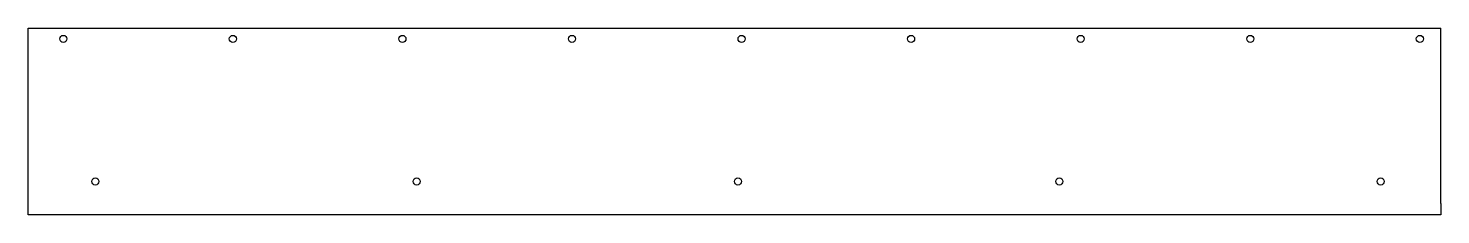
# Model space of a CAD drawing. Extents: x 0 to 50, y 0 to 6.6.
import ezdxf

# ---------------------------------------------------------------- set-up
doc = ezdxf.new("R2010")
doc.units = 0
doc.header["$LTSCALE"] = 1.21
doc.layers.get('0').update_dxf_attribs({"linetype": 'CONTINUOUS'})
doc.layers.add('DTM_AXES', color=7, linetype='CONTINUOUS')
doc.layers.add('DTM_SURFS', color=7, linetype='CONTINUOUS')

msp = doc.modelspace()

# ---------------------------------------------------------------- linework, layer by layer
at = {"color": 3, "linetype": 'CONTINUOUS'}
for p, q in [((0, 0.473), (0, 1.843)), ((49.98, 0.473), (49.98, 1.843)), ((0, 0), (0, 0.399)), ((49.98, 0), (0, 0)), ((49.98, 0.399), (49.98, 0))]:
    msp.add_line(p, q, dxfattribs=at)
at = {"layer": 'DTM_AXES', "color": 3, "linetype": 'CONTINUOUS'}
for p, q in [((0, 3.639), (0, 3.713)), ((49.98, 3.639), (49.98, 3.713)), ((0, 2.306), (0, 2.38)), ((49.98, 2.306), (49.98, 2.38)), ((0, 1.843), (0, 1.917)), ((49.98, 1.843), (49.98, 1.917)), ((0, 0.399), (0, 0.473)), ((49.98, 0.399), (49.98, 0.473))]:
    msp.add_line(p, q, dxfattribs=at)
for centre in [(1.24, 6.243), (7.24, 6.243), (13.24, 6.243), (19.24, 6.243), (25.24, 6.243), (31.24, 6.243), (37.24, 6.243), (43.24, 6.243), (49.24, 6.243), (2.373, 1.183), (13.743, 1.183), (25.113, 1.183), (36.483, 1.183), (47.853, 1.183)]:
    msp.add_circle(centre, 0.125, dxfattribs=at)
at = {"layer": 'DTM_SURFS', "color": 3, "linetype": 'CONTINUOUS'}
for p, q in [((0, 3.713), (0, 6.623)), ((0, 6.623), (49.98, 6.623)), ((49.98, 3.713), (49.98, 6.623)), ((0, 2.38), (0, 3.639)), ((49.98, 2.38), (49.98, 3.639)), ((0, 1.917), (0, 2.306)), ((49.98, 1.917), (49.98, 2.306))]:
    msp.add_line(p, q, dxfattribs=at)

doc.saveas('drawing.dxf')
